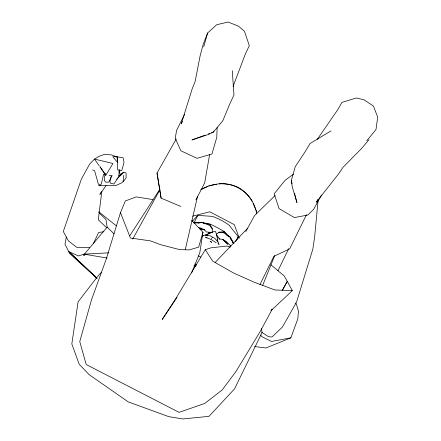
<?xml version="1.0" encoding="UTF-8"?>
<svg xmlns="http://www.w3.org/2000/svg" width="441" height="441" viewBox="0 0 441 441"><rect width="100%" height="100%" fill="white"/><g stroke="black" fill="none" stroke-linecap="round" stroke-linejoin="round"><path stroke-width="0.66" d="M119.77 169.664L119.682 173.087L120.625 174.857M119.12 169.857L118.894 176.444L113.932 184.024L110.388 183.197L109.897 181.742L111.353 175.976M217.121 127.548L216.779 137.416L211.95 154.003L197.028 158.325L180.854 150.772L175.264 138.27L176.593 130.36L184.547 114.544M208.378 232.539L212.104 232.572L212.43 228.653L209.839 224.304L201.901 222.297L193.952 222.81L197.833 215.362L212.397 216.393C218.229 218.4 224.144 221.509 229.105 225.18L238.201 236.591L237.616 239.237M100.774 185.407L98.767 185.694L115.911 185.512L121.407 182.982L123.094 181.736L123.789 175.369M101.816 191.422L98.288 219.8L106.81 227.898M318.06 200.76L314.642 236.999L312.829 249.137L296.561 302.068L282.444 327.029L271.976 337.007L268.541 336.72L261.888 332.332M191.741 220.335L202.959 232.236L199.79 252.787L191.603 272.918M209.629 154.559L204.668 182.987L195.936 199.817M66.343 236.966L64.959 244.292L68.774 251.596L96.596 277.891M185.248 249.793L197.507 196.465M203.72 46.884L207.612 32.998L216.696 24.729L228.146 22.05L238.548 26.195L244.501 31.35L249.314 45.688L245.466 53.714L233.063 86.502M294.621 193.571L296.947 202.667L292.218 186.664L291.303 180.573L295.238 166.698L304.764 152.338L310.106 143.474L331.026 130.889M202.959 232.236L198.682 247.136L189.172 249.876L179.834 249.656L160.722 244.722L150.48 240.88L130.426 238.03L120.476 212.623L125.327 200.975L136.236 196.879L152.933 199.602M120.476 212.623L106.309 258.873L91.452 299.996L79.755 341.571L86.21 364.531L179.074 412.363L204.69 403.46L222.115 390.009L235.83 371.719L260.179 331.582L272.251 309.191M254.501 346.543L265.951 347.993L290.867 337.834L297.835 318.81L298.458 311.131L296.324 303.893L295.244 303.044M207.612 32.998L203.125 44.569L200.071 56.046L195.126 81.574L192.193 88.812L181.24 123.893L182.403 121.424M262.726 285.244L274.732 255.56M213.924 130.9L213.361 132.129L208.091 134.571L191.973 139.94L205.186 135.117M111.43 176.532L108.817 182.1L105.818 182.199L104.308 180.452L104.87 174.857L103.607 174.217L101.265 184.261L98.42 184.366L94.633 170.766L92.709 169.928M93.475 243.449L98.591 232.567L103.922 231.652M277.979 270.713L288.701 248.663M259.958 284.539L273.867 256.348L289.682 248.856L306.489 214.706M176.218 139.009L157.024 173.048L161.103 198.141L180.854 206.471M235.461 241.723L238.201 236.591M321.517 194.988L313.584 209.392L307.824 215.026L294.379 217.578L279.054 208.571L274.192 193.786L285.101 180.292L293.524 174.162M282.367 290.432L287.267 281.352L284.109 275.857L270.829 264.765M101.039 192.342L99.886 194.464L106.022 185.65M245.802 231.586L254.6 215.522L275.118 195.517M132.702 239.099L159.846 189.817M271.606 309.538L270.945 310.74L292.3 290.663L287.267 281.352L282.268 290.349M317.928 199.31L316.214 202.248L338.831 173.6L343.098 167.249L361.284 148.782L369.023 139.665M211.36 238.923L211.73 238.289M176.78 296.991L205.28 249.705L210.903 247.831L226.939 246.056L230.152 247.065M98.872 212.595L105.989 219.59L107.157 227.126L83.432 255.306L84.782 255.499M129.731 235.863L159.984 189.062M176.411 297.57L162.233 319.433L177.017 297.416M317.217 139.45L337.574 109.969L341.984 102.367L356.537 97.957L364.156 99.875L373.45 106.088L377.694 117.168L375.98 129.566L366.73 140.784M123.094 181.736L126.115 177.944L126.06 172.949L123.739 172.216L118.8 175.739M101.452 272.213L96.959 277.317L78.096 301.848L71.822 343.986L79.204 364.244L89.049 374.591L128.182 401.856L168.793 416.662L182.894 418.95L209.006 416.348L234.546 388.868L262.048 332.569L261.414 328.589M192.304 221.305L197.833 215.362M215.12 262.5L247.704 228.146M116.65 179.294L123.739 172.216L120.448 175.518M216.542 234.221L219.056 232.137L224.034 231.768L230.235 237.197L233.912 243.438M201.515 189.299C212.601 182.877 226.674 181.786 238.3 187.403C247.484 192.673 253.988 201.796 256.491 212.011M200.721 189.74L207.827 186.405M210.285 233.256L205.429 235.081L207.242 235.792M208.328 133.97L209.591 133.507M211.476 132.818L213.361 132.129L222.837 120.757L229.529 104.495L233.967 94.903L232.291 70.643M222.804 232.209L224.034 231.768M108.844 252.825L84.17 254.159L78.421 255.934L68.774 251.596L97.042 278.293M199.994 222.843L201.901 222.297L209.695 225.472L212.182 229.022M192.684 216.156L209.833 211.796L234.298 224.662L239.281 238.123M208.891 185.909L216.625 184.283M290.867 337.834L271.617 341.466L261.844 336.692L260.587 335.066M198.235 222.975L201.901 222.297L204.701 223.852M218.912 232.561L223.229 232.589L230.235 237.197L231.453 240.235L230.235 237.197L226.801 235.488M203.428 235.941L202.16 235.918L204.144 235.185L209.999 235.753L212.314 237.037L212.193 237.396L212.43 237.098L214.8 238.278L218.576 242.782L219.089 244.821L217.981 243.278M89.479 247.638L76.778 247.362L68.344 240.786L63.306 231.486L81.342 179.189L89.639 164.096L94.495 159.08L99.087 156.307L104.341 154.433L111.386 154.89L117.521 157.134M199.354 223.025L193.952 222.81L195.275 222.903M292.3 290.663L274.826 289.957L254.231 282.234L233.702 273.073L212.7 261.133L205.28 249.705M219.138 183.77C232.418 182.789 245.45 189.641 252.169 201.135M205.842 223.659L210.065 224.056L217.198 227.517L224.094 231.437L226.404 234.171M109.092 175.54L112.361 175.843M212.104 232.572L206.449 231.955L204.569 229.943L200.787 228.014L198.312 227.556M84.17 254.159L107.091 258.04M199.437 228.736L204.569 229.943L200.561 228.879M207.761 235.797L205.429 235.081L211.393 232.368L214.938 231.316L215.588 231.657L216.757 235.191L217.876 241.624L217.209 239.083M194.939 265.35L196.228 265.829M194.861 264.038L196.774 264.787M198.433 255.912L200.848 257.18M194.012 265.802L195.639 266.656M206.994 238.024L205.578 237.175L211.074 239.491L216.151 242.737M98.823 211.807L116.38 225.902M68.851 252.737L96.954 278.431M107.157 227.126L114.021 233.835M218.879 238.592L219.579 239.364M216.867 235.599L219.767 238.961L222.54 239.391L226.261 241.414L230.693 245.858L230.764 246.932M117.576 162.481L112.83 156.704L117.168 156.858L123.122 157.757L124.015 162.459L121.92 169.994L120.966 170.816L117.604 169.741L117.168 156.858L117.549 161.34M232.594 241.933L233.421 242.969M233.851 243.471L231.09 239.717L233.537 243.035M99.181 165.766L94.495 159.08L112.951 163.501L105.818 175.237L99.964 166.88M216.751 235.659L217.815 237.186M100.035 166.659L105.818 175.237L105.305 173.374M253.173 203.494L256.227 210.792L256.739 213.891M291.303 180.573L292.129 183.825M157.024 173.048L161.103 198.141M211.625 242.225L210.131 241.365L211.625 242.225M225.742 242.126L222.54 239.391L227.953 244.297L225.742 242.126"/></g></svg>
